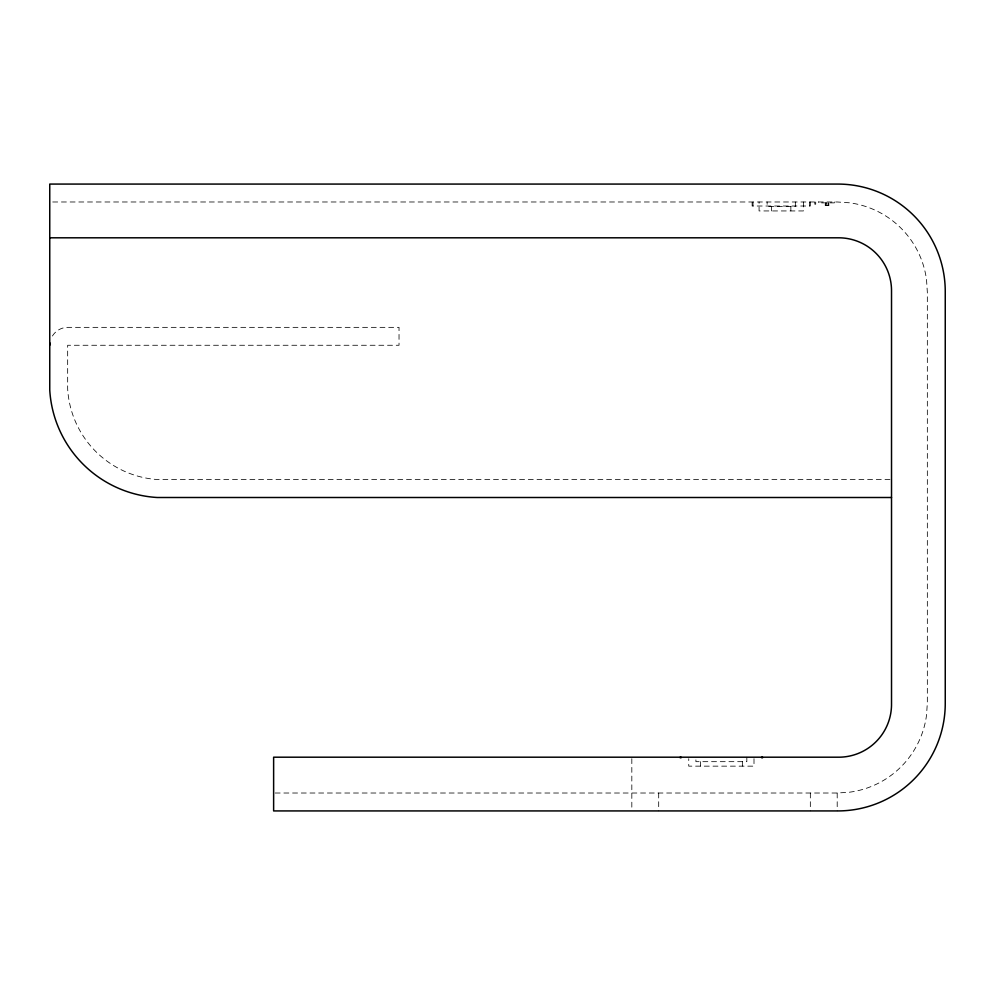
<?xml version="1.0" encoding="UTF-8"?>
<svg xmlns="http://www.w3.org/2000/svg" width="995" height="995" viewBox="0 0 995 995"><rect width="100%" height="100%" fill="white"/><g stroke="black" fill="none" stroke-linecap="round" stroke-linejoin="round"><path stroke-width="0.75" stroke-dasharray="4.97 3.73" d="M275.18 793.015L837.205 793.015L849.469 792.207A89.513 89.513 0 0 0 926.532 715.144L927.34 702.88L927.34 292.12L926.532 279.856A89.513 89.513 0 0 0 849.469 202.793L837.205 201.985L49.75 201.985M828.872 205.567L825.241 205.567L825.241 202.88M889.965 479.59L158.28 479.59A96.503 96.503 0 0 1 67.66 388.97L67.66 345.265L399.032 345.265L399.032 327.355L67.66 327.355A18.084 18.084 0 0 0 52.2 336.347M837.205 793.015L837.205 810.925M834.345 201.985L834.345 202.88L818.574 202.88L818.574 201.985M828.872 202.88L828.711 205.567L828.611 202.88M827.989 202.88L828.027 205.567M826.086 202.88L826.024 205.567M825.925 202.88L825.925 205.567M815.713 201.985L815.713 204.224L814.818 204.224L814.818 201.985M810.34 201.985L810.34 206.015L752.133 206.015L752.133 201.985M810.34 793.015L810.34 810.925M809.445 201.985L809.445 206.015M803.4 201.985L803.4 210.94L759.073 210.94L759.073 201.985M795.341 201.985L795.341 206.462L767.133 206.462L767.133 201.985M790.863 206.462L790.863 210.94M771.61 206.462L771.61 210.94M753.999 758.688L753.999 766.15L688.751 766.15L688.751 758.688M753.028 201.985L753.028 206.015M746.835 757.195L746.835 761.672L695.915 761.672L695.915 758.688M742.357 761.672L742.357 766.15M700.393 761.672L700.393 766.15M658.69 793.015L658.69 810.925M631.825 758.688L631.825 807.94"/><path stroke-width="1.49" d="M49.75 237.805L837.79 237.805A52.922 52.922 0 0 1 891.52 291.535L891.52 703.465A52.872 52.872 0 0 1 837.79 757.195L273.625 757.195L273.625 810.925L837.79 810.925A107.46 107.46 0 0 0 945.25 703.465L945.25 291.535A107.46 107.46 0 0 0 837.79 184.075L49.75 184.075L49.75 390.04A114.437 114.437 0 0 0 157.21 497.5L891.52 497.5M762.568 757.195L762.568 757.817M761.672 757.195L761.672 757.817M681.077 757.195L681.077 757.817M680.182 757.195L680.182 757.817M49.75 345.265A18.084 18.084 0 0 1 49.924 342.939"/></g></svg>
